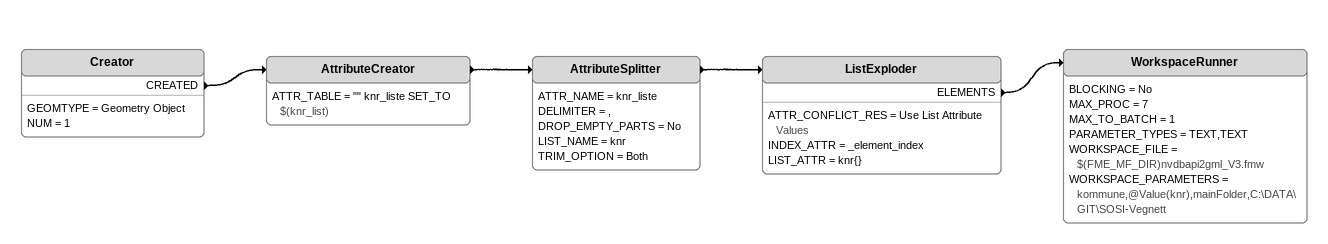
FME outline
Creator
    GEOMTYPE = Geometry Object
    NUM = 1
    CREATED -> AttributeCreator
AttributeCreator
    ATTR_TABLE = "" knr_liste SET_TO $(knr_list)
    -> AttributeSplitter
AttributeSplitter
    ATTR_NAME = knr_liste
    DELIMITER = ,
    DROP_EMPTY_PARTS = No
    LIST_NAME = knr
    TRIM_OPTION = Both
    -> ListExploder
ListExploder
    ATTR_CONFLICT_RES = Use List Attribute Values
    INDEX_ATTR = _element_index
    LIST_ATTR = knr{}
    ELEMENTS -> WorkspaceRunner
WorkspaceRunner
    BLOCKING = No
    MAX_PROC = 7
    MAX_TO_BATCH = 1
    PARAMETER_TYPES = TEXT,TEXT
    WORKSPACE_FILE = $(FME_MF_DIR)nvdbapi2gml_V3.fmw
    WORKSPACE_PARAMETERS = kommune,@Value(knr),mainFolder,C:\DATA\GIT\SOSI-Vegnett
